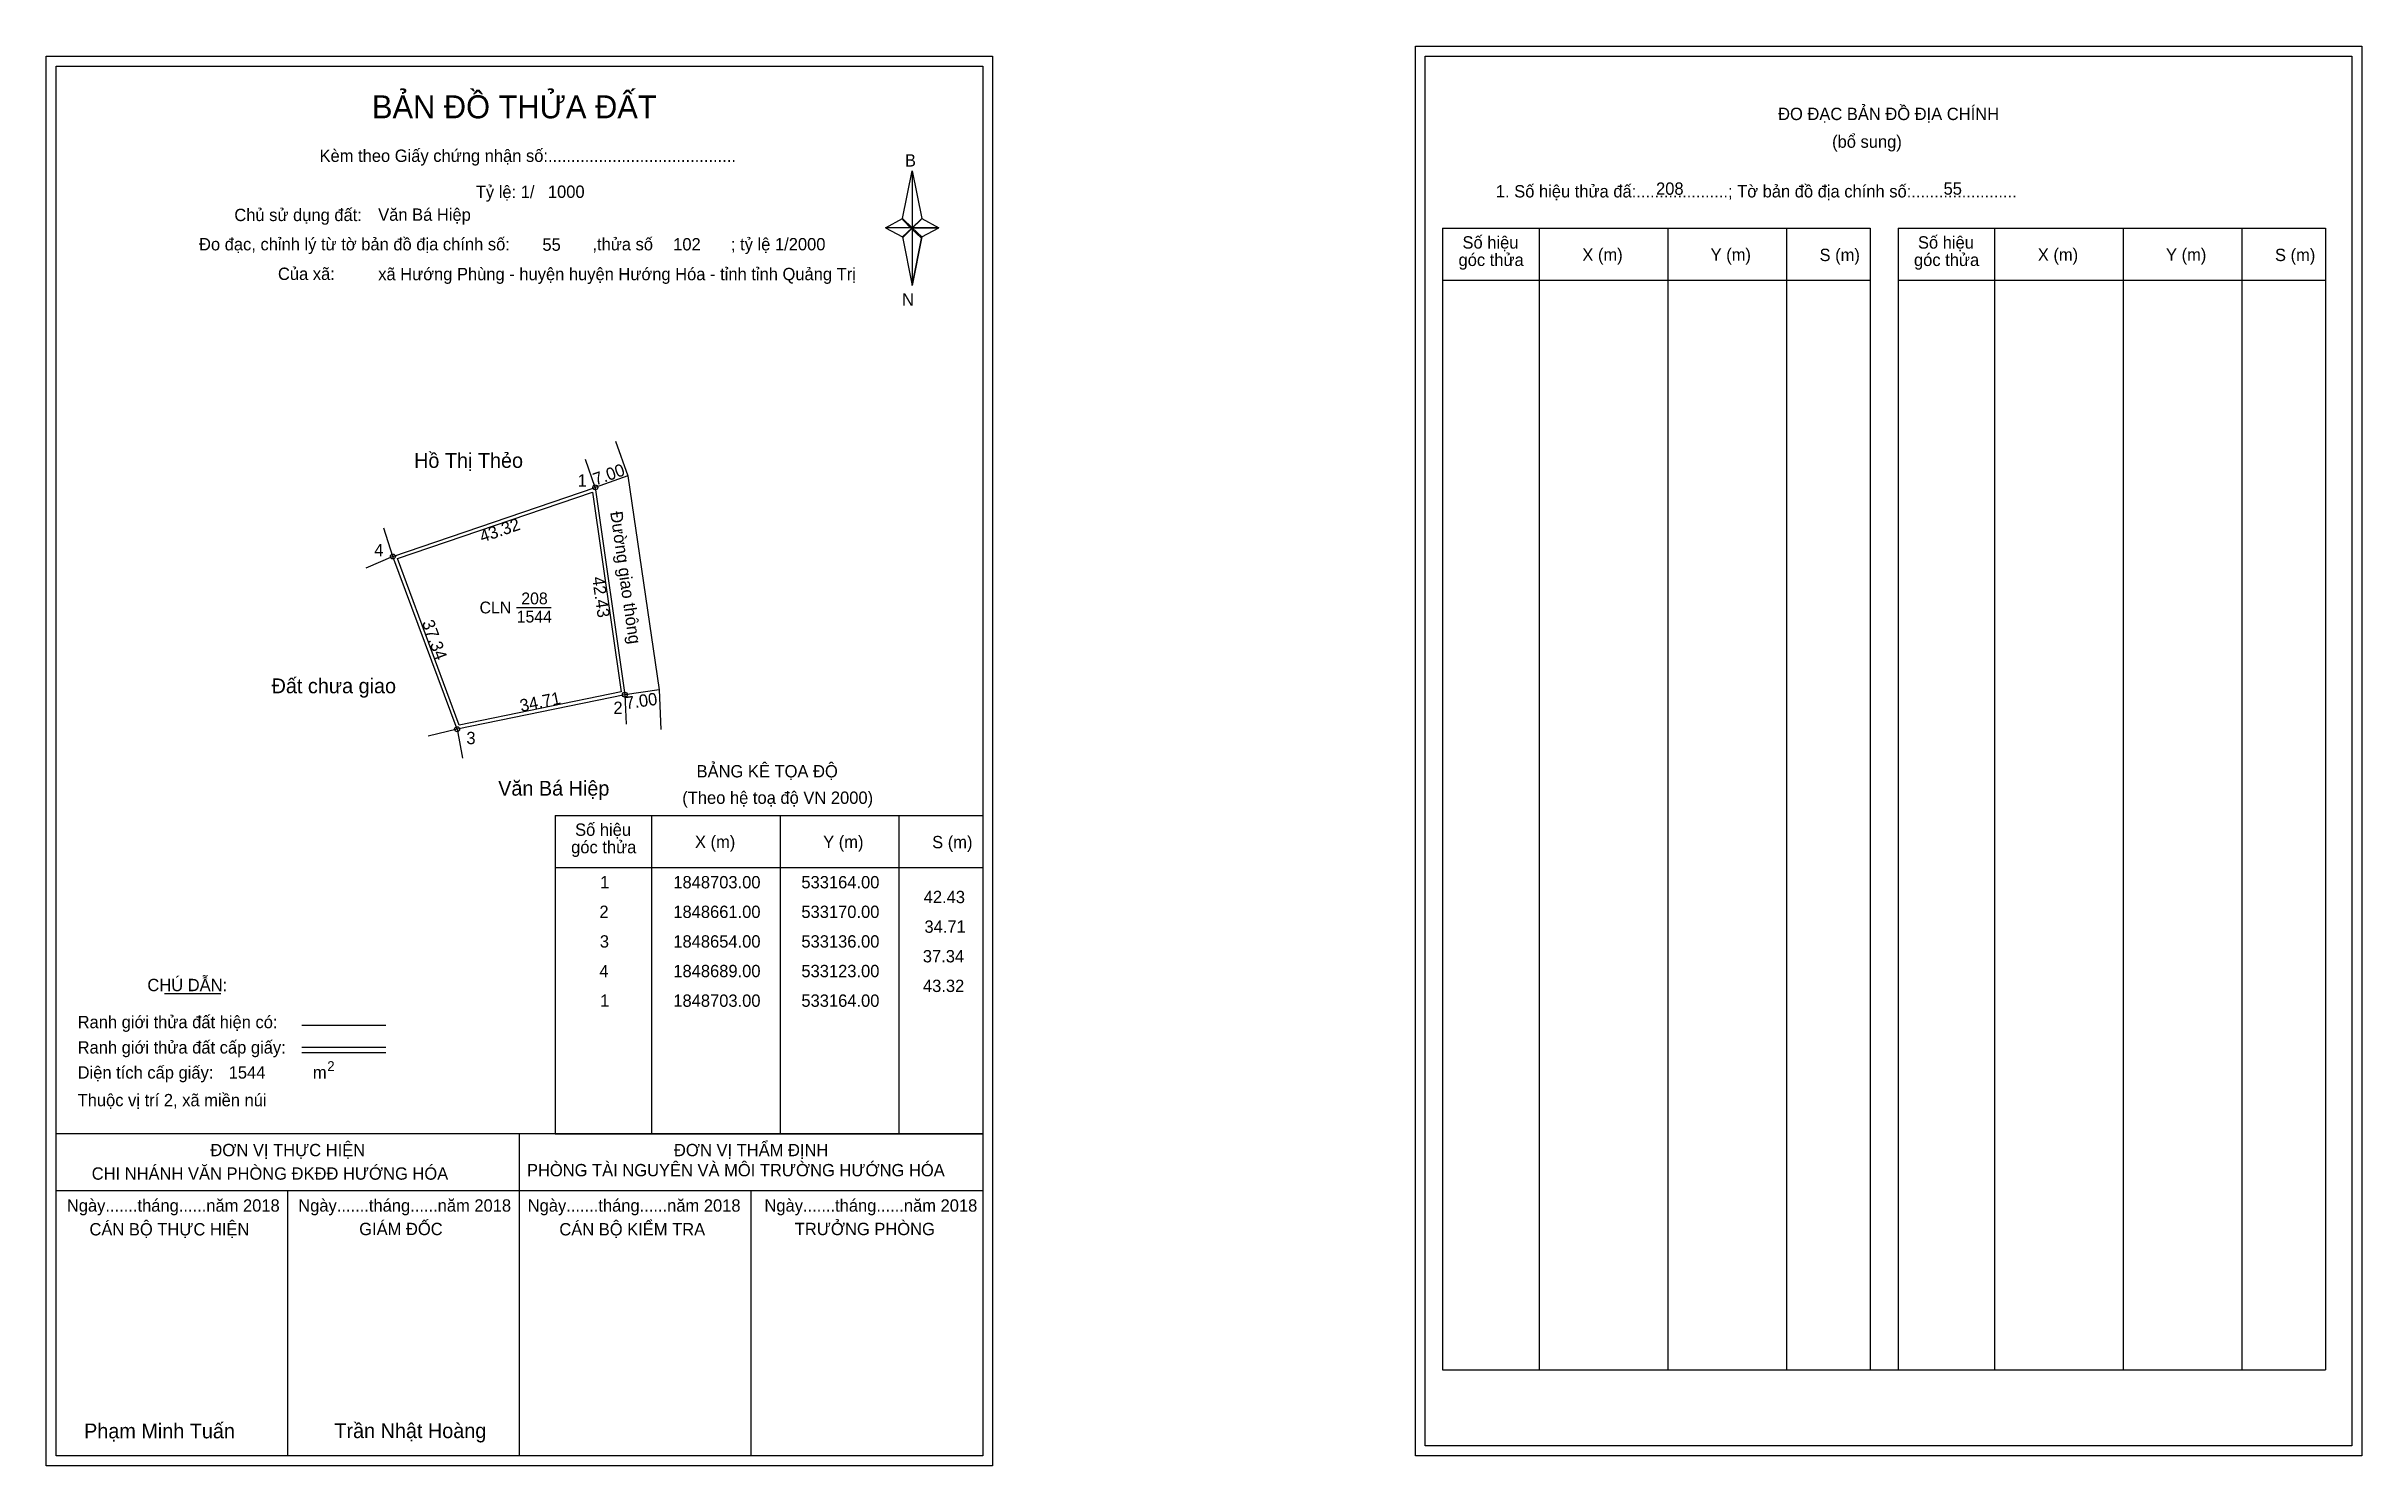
# Model space of a CAD drawing. Extents: x 533053 to 533522, y 1848505 to 1848792.
import ezdxf

# ---------------------------------------------------------------- set-up
doc = ezdxf.new("R2010")
doc.units = 0
for name, color, linetype in [('Level 1', 7, 'Continuous'), ('Level 10', 7, 'Continuous'), ('Level 11', 7, 'Continuous'), ('Level 13', 7, 'Continuous'), ('Level 27', 7, 'Continuous'), ('Level 3', 7, 'Continuous'), ('Level 36', 7, 'Continuous'), ('Level 49', 7, 'Continuous'), ('Level 5', 7, 'Continuous'), ('Level 53', 7, 'Continuous'), ('Level 55', 7, 'Continuous'), ('Level 6', 7, 'Continuous'), ('Level 63', 7, 'Continuous'), ('Level 9', 7, 'Continuous')]:
    doc.layers.add(name, color=color, linetype=linetype)

msp = doc.modelspace()

# ---------------------------------------------------------------- linework, layer by layer
at = {"layer": 'Level 1'}
for p, q in [((533332.12, 1848790.36), (533332.12, 1848790.36)), ((533054.8, 1848788.36), (533054.8, 1848788.36)), ((533226.22, 1848757.48), (533228.19, 1848767.12)), ((533228.19, 1848767.12), (533228.19, 1848755.6)), ((533228.19, 1848767.12), (533230.15, 1848757.48)), ((533222.77, 1848755.6), (533226.22, 1848757.48)), ((533226.22, 1848757.48), (533228.19, 1848755.6)), ((533230.15, 1848757.48), (533228.19, 1848755.6)), ((533228.04, 1848755.38), (533226.22, 1848757.26)), ((533228.19, 1848755.6), (533226.22, 1848753.76)), ((533228.04, 1848755.38), (533226.22, 1848753.54)), ((533226.22, 1848753.54), (533228.04, 1848755.38)), ((533226.22, 1848753.76), (533228.19, 1848743.9)), ((533230.01, 1848757.26), (533228.04, 1848755.38)), ((533228.04, 1848755.38), (533230.01, 1848757.26)), ((533230.01, 1848753.54), (533228.04, 1848755.38)), ((533228.19, 1848755.6), (533228.19, 1848743.9)), ((533228.19, 1848755.6), (533233.6, 1848755.6)), ((533228.19, 1848755.6), (533230.15, 1848753.76)), ((533230.15, 1848753.76), (533228.19, 1848743.9)), ((533230.15, 1848753.76), (533233.6, 1848755.6)), ((533335.65, 1848755.51), (533422.25, 1848755.51)), ((533355.24, 1848524.24), (533355.24, 1848755.51)), ((533381.31, 1848524.24), (533381.31, 1848755.51)), ((533405.29, 1848755.51), (533405.29, 1848524.24)), ((533422.25, 1848755.51), (533422.25, 1848524.24)), ((533427.91, 1848755.51), (533514.51, 1848755.51)), ((533447.5, 1848524.24), (533447.5, 1848755.51)), ((533473.57, 1848524.24), (533473.57, 1848755.51)), ((533497.54, 1848755.51), (533497.54, 1848524.24)), ((533514.51, 1848755.51), (533514.51, 1848524.24)), ((533335.65, 1848744.98), (533422.25, 1848744.98)), ((533427.91, 1848744.98), (533514.51, 1848744.98)), ((533155.89, 1848636.54), (533242.49, 1848636.54)), ((533175.48, 1848572.01), (533175.48, 1848636.54)), ((533201.55, 1848572.01), (533201.55, 1848636.54)), ((533225.52, 1848636.54), (533225.52, 1848572.01)), ((533155.89, 1848626.01), (533242.49, 1848626.01)), ((533076.71, 1848600.43), (533088.12, 1848600.43)), ((533104.58, 1848594.02), (533121.59, 1848594.02)), ((533104.58, 1848589.58), (533121.59, 1848589.58)), ((533104.58, 1848588.48), (533121.59, 1848588.48)), ((533161.62, 1848572.01), (533054.79, 1848572.01)), ((533242.49, 1848572.01), (533137.65, 1848572.01)), ((533148.64, 1848506.79), (533148.64, 1848572.01)), ((533155.89, 1848572.01), (533242.49, 1848572.01)), ((533242.49, 1848560.46), (533054.79, 1848560.46)), ((533101.72, 1848506.79), (533101.72, 1848560.46)), ((533195.57, 1848506.79), (533195.57, 1848560.46)), ((533335.65, 1848524.24), (533514.51, 1848524.24)), ((533519.82, 1848508.79), (533519.82, 1848508.79)), ((533242.49, 1848506.79), (533242.49, 1848506.79))]:
    msp.add_line(p, q, dxfattribs=at)
for points in [[(533226.22, 1848757.48), (533228.19, 1848767.12), (533228.19, 1848755.6)], [(533228.19, 1848755.6), (533230.15, 1848757.48), (533233.6, 1848755.6)], [(533222.77, 1848755.6), (533226.22, 1848753.76), (533228.19, 1848755.6)], [(533228.19, 1848755.6), (533228.19, 1848743.9), (533230.15, 1848753.76)]]:
    msp.add_lwpolyline(points, close=True, dxfattribs=at)
at = {"layer": 'Level 10'}
msp.add_lwpolyline([(533168.11, 1848712.38), (533170.6, 1848705.34), (533176.93, 1848661.99), (533177.29, 1848653.93)], dxfattribs=at)
for points in [[(533164, 1848703), (533170, 1848661), (533136, 1848654), (533123, 1848689)], [(533163.43, 1848702.06), (533169.21, 1848661.55), (533136.45, 1848654.81), (533123.91, 1848688.57)]]:
    msp.add_lwpolyline(points, close=True, dxfattribs=at)
at = {"layer": 'Level 11'}
for centre in [(533164, 1848703), (533164, 1848703), (533123, 1848689), (533170, 1848661), (533136, 1848654)]:
    msp.add_circle(centre, 0.5, dxfattribs=at)
at = {"layer": 'Level 27'}
for p, q in [((533164, 1848703), (533162, 1848708.66)), ((533123, 1848689), (533121.15, 1848694.71)), ((533123, 1848689), (533117.5, 1848686.61)), ((533170, 1848661), (533170.27, 1848655.01)), ((533136, 1848654), (533130.17, 1848652.58)), ((533136, 1848654), (533137.12, 1848648.11))]:
    msp.add_line(p, q, dxfattribs=at)
at = {"layer": 'Level 3'}
for p, q in [((533335.65, 1848755.51), (533335.65, 1848524.24)), ((533427.91, 1848755.51), (533427.91, 1848524.24)), ((533155.89, 1848636.54), (533155.89, 1848572.01))]:
    msp.add_line(p, q, dxfattribs=at)
at = {"layer": 'Level 5'}
for p, q in [((533170.6, 1848705.34), (533164, 1848703)), ((533176.93, 1848661.99), (533170, 1848661))]:
    msp.add_line(p, q, dxfattribs=at)
at = {"layer": 'Level 63'}
for points in [[(533052.79, 1848790.36), (533244.49, 1848790.36), (533244.49, 1848504.79), (533052.79, 1848504.79)], [(533330.12, 1848792.36), (533521.82, 1848792.36), (533521.82, 1848506.79), (533330.12, 1848506.79)], [(533332.12, 1848790.36), (533519.82, 1848790.36), (533519.82, 1848508.79), (533332.12, 1848508.79)], [(533054.79, 1848788.36), (533242.49, 1848788.36), (533242.49, 1848506.79), (533054.79, 1848506.79)]]:
    msp.add_lwpolyline(points, close=True, dxfattribs=at)
at = {"layer": 'Level 9'}
msp.add_line((533148.07, 1848678.66), (533155.06, 1848678.66), dxfattribs=at)

# ---------------------------------------------------------------- texts
at = {"layer": 'Level 1'}
for s, height, p in [('BẢN ĐỒ THỬA ĐẤT', 4.6657, (533118.76, 1848777.77)), ('ĐO ĐẠC BẢN ĐỒ ĐỊA CHÍNH', 2.5, (533403.6, 1848777.42)), ('Kèm theo Giấy chứng nhận số:.........................................', 2.5, (533108.14, 1848768.94)), ('(bổ sung)', 2.5, (533414.54, 1848771.8)), ('B', 2.5, (533226.73, 1848768)), ('1. Số hiệu thửa đấ:....................; Tờ bản đồ địa chính số:.......................', 2.5, (533346.43, 1848761.74)), ('Chủ sử dụng đất:', 2.5, (533090.88, 1848756.95)), ('Đo đạc, chỉnh lý từ tờ bản đồ địa chính số:                  ,thửa số                 ; tỷ lệ 1/2000', 2.5, (533083.73, 1848751.02)), ('Số hiệu', 2.5, (533339.67, 1848751.38)), ('Số hiệu', 2.5, (533431.93, 1848751.38)), ('góc thửa', 2.5, (533338.87, 1848747.85)), ('X (m)', 2.5, (533363.95, 1848748.9)), ('Y (m)', 2.5, (533389.93, 1848748.9)), ('S (m)', 2.5, (533412, 1848748.85)), ('góc thửa', 2.5, (533431.13, 1848747.85)), ('X (m)', 2.5, (533456.21, 1848748.9)), ('Y (m)', 2.5, (533482.18, 1848748.9)), ('S (m)', 2.5, (533504.26, 1848748.85)), ('Của xã:', 2.5, (533099.72, 1848745.02)), ('N', 2.5, (533226.13, 1848739.83)), ('BẢNG KÊ TỌA ĐỘ', 2.5, (533184.52, 1848644.24)), ('(Theo hệ toạ độ VN 2000)', 2.5, (533181.62, 1848638.88)), ('góc thửa', 2.5, (533159.11, 1848628.87)), ('Số hiệu', 2.5, (533159.91, 1848632.4)), ('X (m)', 2.5, (533184.19, 1848629.93)), ('Y (m)', 2.5, (533210.16, 1848629.93)), ('S (m)', 2.5, (533232.24, 1848629.88)), ('CHÚ DẪN:', 2.5, (533073.27, 1848600.93)), ('Ranh giới thửa đất hiện có:', 2.5, (533059.14, 1848593.43)), ('Ranh giới thửa đất cấp giấy:', 2.5, (533059.14, 1848588.29)), ('Diện tích cấp giấy:', 2.5, (533059.14, 1848583.21)), ('m', 2.5, (533106.8, 1848583.23)), ('2', 2, (533109.7, 1848584.74)), ('Thuộc vị trí 2, xã miền núi', 2.5, (533059.14, 1848577.61)), ('ĐƠN VỊ THỰC HIỆN', 2.5, (533086.03, 1848567.49)), ('ĐƠN VỊ THẨM ĐỊNH', 2.5, (533179.93, 1848567.49)), ('CHI NHÁNH VĂN PHÒNG ĐKĐĐ HƯỚNG HÓA', 2.5, (533061.99, 1848562.73)), ('PHÒNG TÀI NGUYÊN VÀ MÔI TRƯỜNG HƯỚNG HÓA', 2.5, (533150.16, 1848563.42)), ('Ngày.......tháng......năm 2018', 2.5, (533056.96, 1848556.26)), ('Ngày.......tháng......năm 2018', 2.5, (533103.83, 1848556.26)), ('Ngày.......tháng......năm 2018', 2.5, (533150.31, 1848556.26)), ('Ngày.......tháng......năm 2018', 2.5, (533198.27, 1848556.26)), ('CÁN BỘ THỰC HIỆN', 2.5, (533061.54, 1848551.44)), ('GIÁM ĐỐC', 2.5, (533116.18, 1848551.5)), ('CÁN BỘ KIỂM TRA', 2.5, (533156.72, 1848551.44)), ('TRƯỞNG PHÒNG', 2.5, (533204.41, 1848551.5)), ('Phạm Minh Tuấn', 3, (533060.45, 1848510.33)), ('Trần Nhật Hoàng', 3, (533111.15, 1848510.38))]:
    msp.add_text(s, height=height, dxfattribs=at).set_placement(p)
at = {"layer": 'Level 11'}
msp.add_text('Tỷ lệ: 1/', height=2.5, dxfattribs=at).set_placement((533139.8, 1848761.63))
at = {"layer": 'Level 13'}
for s, p in [('CLN', (533140.56, 1848677.46)), ('1544', (533148.08, 1848675.62)), ('208', (533149.01, 1848679.3))]:
    msp.add_text(s, height=2.4, dxfattribs=at).set_placement(p)
at = {"layer": 'Level 36'}
for s, p in [('Hồ Thị Thẻo', (533127.29, 1848706.95)), ('Đất chưa giao', (533098.43, 1848661.29)), ('Văn Bá Hiệp', (533144.33, 1848640.54))]:
    msp.add_text(s, height=3, dxfattribs=at).set_placement(p)
at = {"layer": 'Level 49'}
for s, rotation, p in [('43.32', 18.8532, (533141.09, 1848691.79)), ('Đường giao thông', 278.1301, (533167.01, 1848697.97)), ('42.43', 278.1301, (533163.34, 1848684.75)), ('37.34', 290.3764, (533128.83, 1848675.61)), ('34.71', 11.6336, (533148.99, 1848657.49))]:
    msp.add_text(s, height=2.5, rotation=rotation, dxfattribs=at).set_placement(p)
at = {"layer": 'Level 5'}
for rotation, p in [(19.5217, (533164.08, 1848703.36)), (8.1301, (533170.26, 1848658.05))]:
    msp.add_text('7.00', height=2.5, rotation=rotation, dxfattribs=at).set_placement(p)
at = {"layer": 'Level 53'}
for s, p in [('1', (533164.99, 1848621.76)), ('1848703.00', (533179.81, 1848621.76)), ('533164.00', (533205.75, 1848621.76)), ('42.43', (533230.53, 1848618.76)), ('2', (533164.84, 1848615.76)), ('1848661.00', (533179.81, 1848615.76)), ('533170.00', (533205.75, 1848615.76)), ('3', (533164.92, 1848609.76)), ('1848654.00', (533179.81, 1848609.76)), ('533136.00', (533205.75, 1848609.76)), ('34.71', (533230.68, 1848612.76)), ('37.34', (533230.35, 1848606.76)), ('4', (533164.83, 1848603.76)), ('1848689.00', (533179.81, 1848603.76)), ('533123.00', (533205.75, 1848603.76)), ('43.32', (533230.38, 1848600.76)), ('1', (533164.99, 1848597.76)), ('1848703.00', (533179.81, 1848597.76)), ('533164.00', (533205.75, 1848597.76))]:
    msp.add_text(s, height=2.5, dxfattribs=at).set_placement(p)
at = {"layer": 'Level 55'}
for s, height, p in [('207', 0.11, (533163.88, 1848702.89)), ('1', 0.4, (533163.89, 1848703)), ('0', 0.11, (533163.96, 1848702.89)), ('4', 0.4, (533122.86, 1848689)), ('207', 0.11, (533122.88, 1848688.89)), ('0', 0.11, (533122.96, 1848688.89)), ('0', 0.11, (533122.96, 1848688.89)), ('2', 0.4, (533169.86, 1848661)), ('0', 0.11, (533169.96, 1848660.89)), ('0', 0.11, (533169.96, 1848660.89)), ('0', 0.11, (533169.96, 1848660.89)), ('3', 0.4, (533135.88, 1848654)), ('0', 0.11, (533135.96, 1848653.89)), ('0', 0.11, (533135.96, 1848653.89)), ('0', 0.11, (533135.96, 1848653.89)), ('0', 0.11, (533135.96, 1848653.89))]:
    msp.add_text(s, height=height, dxfattribs=at).set_placement(p)
at = {"layer": 'Level 6'}
for s, p in [('1000', (533154.4, 1848761.65)), ('208', (533378.88, 1848762.28)), ('55', (533437.12, 1848762.3)), ('Văn Bá Hiệp', (533120.02, 1848757.01)), ('55', (533153.29, 1848750.93)), ('102', (533179.78, 1848751.01)), ('xã Hướng Phùng - huyện huyện Hướng Hóa - tỉnh tỉnh Quảng Trị', (533120.03, 1848744.97)), ('1544', (533089.74, 1848583.22))]:
    msp.add_text(s, height=2.5, dxfattribs=at).set_placement(p)
at = {"layer": 'Level 9'}
for s, p in [('1', (533160.42, 1848703.14)), ('4', (533119.22, 1848689.06)), ('2', (533167.67, 1848657.09)), ('3', (533137.89, 1848650.97))]:
    msp.add_text(s, height=2.5, dxfattribs=at).set_placement(p)

doc.saveas('drawing.dxf')
